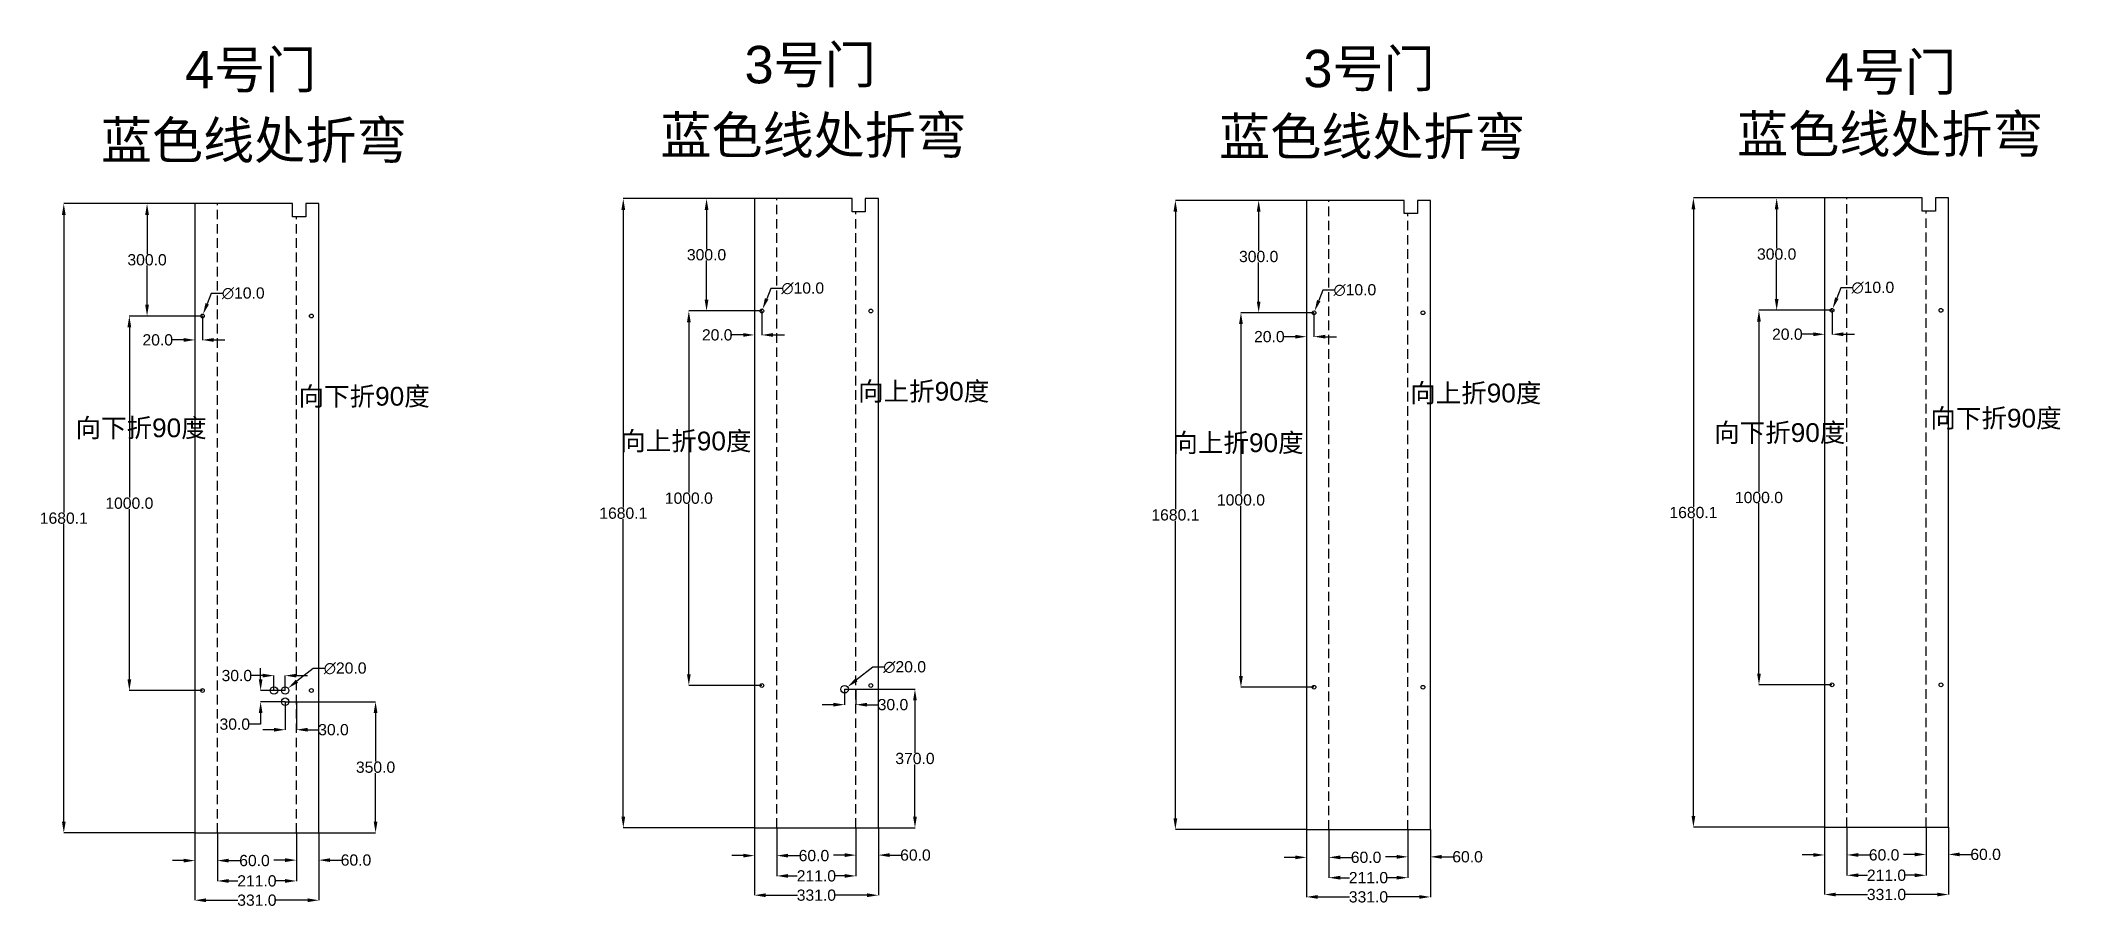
# Model space of a CAD drawing. Header units: millimetres. Extents: x -413 to 4982, y -200 to 2116.
import ezdxf

# ---------------------------------------------------------------- set-up
doc = ezdxf.new("R2010")
doc.units = ezdxf.units.MM
doc.linetypes.add('DASHEDX2', pattern=[38.1, 25.4, -12.7])
doc.styles.add('Annotative', font='arial.ttf')
doc.styles.get("Standard").update_dxf_attribs({"font": 'arial.ttf'})
doc.dimstyles.get("Standard").update_dxf_attribs({"dimtxt": 30, "dimasz": 30, "dimexe": 0.18, "dimexo": 0.0625, "dimgap": 0.09, "dimtad": 0, "dimtih": 1, "dimtoh": 1, "dimdec": 1, "dimzin": 0, "dimdsep": 46, "dimtxsty": 'Standard', "dimcen": 0.09, "dimclrd": 3, "dimclre": 3, "dimclrt": 3, "dimadec": 0, "dimazin": 0, "dimtfac": 1, "dimtdec": 1, "dimtofl": 0, "dimtmove": 0, "dimatfit": 3, "dimfxl": 1, "dimtolj": 1, "dimtzin": 0, "dimarcsym": 0})

# ---------------------------------------------------------------- blocks, each defined once
blk = doc.blocks.new('*D3')
at = {"color": 3, "lineweight": -2, "transparency": 16777216}
for p, q in [((0, -0.1), (0, -180.2)), ((331, -0.1), (331, -180.2)), ((30, -180.1), (114.9, -180.1)), ((301, -180.1), (216.1, -180.1))]:
    blk.add_line(p, q, dxfattribs=at)
at = {"color": 3, "transparency": 16777216}
for points in [[(30, -175.1), (30, -185.1), (0, -180.1)], [(301, -175.1), (301, -185.1), (331, -180.1)]]:
    blk.add_solid(points, dxfattribs=at)
at = {"layer": 'Defpoints', "color": 0, "transparency": 16777216}
for p in [(0, 0), (331, 0), (331, -180.1)]:
    blk.add_point(p, dxfattribs=at)
at = {"color": 3, "transparency": 16777216, "insert": (165.5, -180.1), "char_height": 30, "attachment_point": 5}
blk.add_mtext('\\A1;331.0', dxfattribs=at)
blk = doc.blocks.new('*D4')
at = {"color": 3, "lineweight": -2, "transparency": 16777216}
for p, q in [((-0.1, 1680), (-350.3, 1680)), ((-350.1, 1650), (-350.1, 855.4)), ((-350.1, 29.9), (-350.1, 824.6)), ((-0.1, -0.1), (-350.3, -0.1))]:
    blk.add_line(p, q, dxfattribs=at)
at = {"color": 3, "transparency": 16777216}
for points in [[(-355.1, 1650), (-345.1, 1650), (-350.1, 1680)], [(-355.1, 29.9), (-345.1, 29.9), (-350.1, -0.1)]]:
    blk.add_solid(points, dxfattribs=at)
at = {"layer": 'Defpoints', "color": 0, "transparency": 16777216}
for p in [(-350.1, 1680), (0, 1680), (0, -0.1)]:
    blk.add_point(p, dxfattribs=at)
at = {"color": 3, "transparency": 16777216, "insert": (-350.1, 840), "char_height": 30, "attachment_point": 5}
blk.add_mtext('\\A1;1680.1', dxfattribs=at)
blk = doc.blocks.new('*D5')
at = {"color": 3, "lineweight": -2, "transparency": 16777216}
for p, q in [((0, -0.1), (0, -74.5)), ((60, -0.1), (60, -74.5)), ((-30, -74.3), (-60, -74.3)), ((90, -74.3), (120, -74.3))]:
    blk.add_line(p, q, dxfattribs=at)
at = {"color": 3, "transparency": 16777216}
for points in [[(-30, -69.3), (-30, -79.3), (0, -74.3)], [(90, -69.3), (90, -79.3), (60, -74.3)]]:
    blk.add_solid(points, dxfattribs=at)
at = {"layer": 'Defpoints', "color": 0, "transparency": 16777216}
for p in [(0, -0.1), (60, -0.1), (60, -74.3)]:
    blk.add_point(p, dxfattribs=at)
at = {"color": 3, "transparency": 16777216, "insert": (159.1, -74.3), "char_height": 30, "attachment_point": 5}
blk.add_mtext('\\A1;60.0', dxfattribs=at)
blk = doc.blocks.new('*D6')
at = {"color": 3, "lineweight": -2, "transparency": 16777216}
for p, q in [((60, -0.2), (60, -128.8)), ((271, -0.1), (271, -128.8)), ((90, -128.6), (114.6, -128.6)), ((241, -128.6), (216.4, -128.6))]:
    blk.add_line(p, q, dxfattribs=at)
at = {"color": 3, "transparency": 16777216}
for points in [[(90, -123.6), (90, -133.6), (60, -128.6)], [(241, -123.6), (241, -133.6), (271, -128.6)]]:
    blk.add_solid(points, dxfattribs=at)
at = {"layer": 'Defpoints', "color": 0, "transparency": 16777216}
for p in [(271, 0), (60, -0.1), (271, -128.6)]:
    blk.add_point(p, dxfattribs=at)
at = {"color": 3, "transparency": 16777216, "insert": (165.5, -128.6), "char_height": 30, "attachment_point": 5}
blk.add_mtext('\\A1;211.0', dxfattribs=at)
blk = doc.blocks.new('*D7')
at = {"color": 3, "lineweight": -2, "transparency": 16777216}
for p, q in [((271, -0.1), (271, -73.2)), ((331, -0.1), (331, -73.2)), ((241, -73), (211, -73)), ((361, -73), (391, -73))]:
    blk.add_line(p, q, dxfattribs=at)
at = {"color": 3, "transparency": 16777216}
for points in [[(241, -68), (241, -78), (271, -73)], [(361, -68), (361, -78), (331, -73)]]:
    blk.add_solid(points, dxfattribs=at)
at = {"layer": 'Defpoints', "color": 0, "transparency": 16777216}
for p in [(271, -0.1), (331, -0.1), (331, -73)]:
    blk.add_point(p, dxfattribs=at)
at = {"color": 3, "transparency": 16777216, "insert": (430.1, -73), "char_height": 30, "attachment_point": 5}
blk.add_mtext('\\A1;60.0', dxfattribs=at)
blk = doc.blocks.new('*D8')
at = {"color": 3, "lineweight": -2, "transparency": 16777216}
for p, q in [((241.1, 350), (482.6, 350)), ((482.4, 320), (482.4, 190.4)), ((482.4, 30), (482.4, 159.6)), ((271.1, 0), (482.6, 0))]:
    blk.add_line(p, q, dxfattribs=at)
at = {"color": 3, "transparency": 16777216}
for points in [[(477.4, 320), (487.4, 320), (482.4, 350)], [(477.4, 30), (487.4, 30), (482.4, 0)]]:
    blk.add_solid(points, dxfattribs=at)
at = {"layer": 'Defpoints', "color": 0, "transparency": 16777216}
for p in [(241, 350), (271, 0), (482.4, 0)]:
    blk.add_point(p, dxfattribs=at)
at = {"color": 3, "transparency": 16777216, "insert": (482.4, 175), "char_height": 30, "attachment_point": 5}
blk.add_mtext('\\A1;350.0', dxfattribs=at)
blk = doc.blocks.new('*D9')
at = {"color": 3, "lineweight": -2, "transparency": 16777216}
for p, q in [((241, 349.9), (241, 275)), ((271, 349.9), (271, 275)), ((211, 275.2), (181, 275.2)), ((301, 275.2), (331, 275.2))]:
    blk.add_line(p, q, dxfattribs=at)
at = {"color": 3, "transparency": 16777216}
for points in [[(211, 280.2), (211, 270.2), (241, 275.2)], [(301, 280.2), (301, 270.2), (271, 275.2)]]:
    blk.add_solid(points, dxfattribs=at)
at = {"layer": 'Defpoints', "color": 0, "transparency": 16777216}
for p in [(241, 350), (271, 350), (271, 275.2)]:
    blk.add_point(p, dxfattribs=at)
at = {"color": 3, "transparency": 16777216, "insert": (370, 275.2), "char_height": 30, "attachment_point": 5}
blk.add_mtext('\\A1;30.0', dxfattribs=at)
blk = doc.blocks.new('*D10')
at = {"color": 3, "lineweight": -2, "transparency": 16777216}
for p, q in [((175.5, 410), (175.5, 440)), ((240.9, 380), (175.3, 380)), ((240.9, 350), (175.3, 350)), ((175.5, 290), (145.5, 290)), ((175.5, 320), (175.5, 290))]:
    blk.add_line(p, q, dxfattribs=at)
at = {"color": 3, "transparency": 16777216}
for points in [[(170.5, 410), (180.5, 410), (175.5, 380)], [(170.5, 320), (180.5, 320), (175.5, 350)]]:
    blk.add_solid(points, dxfattribs=at)
at = {"layer": 'Defpoints', "color": 0, "transparency": 16777216}
for p in [(241, 380), (175.5, 350), (241, 350)]:
    blk.add_point(p, dxfattribs=at)
at = {"color": 3, "transparency": 16777216, "insert": (106.5, 290), "char_height": 30, "attachment_point": 5}
blk.add_mtext('\\A1;30.0', dxfattribs=at)
blk = doc.blocks.new('*D11')
at = {"color": 3, "lineweight": -2, "transparency": 16777216}
for p, q in [((181, 419.7), (151, 419.7)), ((211, 380.1), (211, 419.9)), ((241, 380.1), (241, 419.9)), ((271, 419.7), (301, 419.7))]:
    blk.add_line(p, q, dxfattribs=at)
at = {"color": 3, "transparency": 16777216}
for points in [[(181, 424.7), (181, 414.7), (211, 419.7)], [(271, 424.7), (271, 414.7), (241, 419.7)]]:
    blk.add_solid(points, dxfattribs=at)
at = {"layer": 'Defpoints', "color": 0, "transparency": 16777216}
for p in [(211, 419.7), (211, 380), (241, 380)]:
    blk.add_point(p, dxfattribs=at)
at = {"color": 3, "transparency": 16777216, "insert": (112, 419.7), "char_height": 30, "attachment_point": 5}
blk.add_mtext('\\A1;30.0', dxfattribs=at)
blk = doc.blocks.new('*D12')
at = {"color": 3, "lineweight": -2, "transparency": 16777216}
for p, q in [((-0.1, 1680), (-127.9, 1680)), ((-127.8, 1650), (-127.8, 1545.4)), ((-127.8, 1410), (-127.8, 1514.6)), ((19.9, 1380), (-127.9, 1380))]:
    blk.add_line(p, q, dxfattribs=at)
at = {"color": 3, "transparency": 16777216}
for points in [[(-132.8, 1650), (-122.8, 1650), (-127.8, 1680)], [(-132.8, 1410), (-122.8, 1410), (-127.8, 1380)]]:
    blk.add_solid(points, dxfattribs=at)
at = {"layer": 'Defpoints', "color": 0, "transparency": 16777216}
for p in [(-127.8, 1680), (-0.1, 1680), (20, 1380)]:
    blk.add_point(p, dxfattribs=at)
at = {"color": 3, "transparency": 16777216, "insert": (-127.8, 1530), "char_height": 30, "attachment_point": 5}
blk.add_mtext('\\A1;300.0', dxfattribs=at)
blk = doc.blocks.new('*D13')
at = {"color": 3, "lineweight": -2, "transparency": 16777216}
for p, q in [((0, 1679.9), (0, 1315.9)), ((20, 1379.9), (20, 1315.9)), ((-30, 1316.1), (-60, 1316.1)), ((50, 1316.1), (80, 1316.1))]:
    blk.add_line(p, q, dxfattribs=at)
at = {"color": 3, "transparency": 16777216}
for points in [[(-30, 1321.1), (-30, 1311.1), (0, 1316.1)], [(50, 1321.1), (50, 1311.1), (20, 1316.1)]]:
    blk.add_solid(points, dxfattribs=at)
at = {"layer": 'Defpoints', "color": 0, "transparency": 16777216}
for p in [(0, 1680), (20, 1380), (0, 1316.1)]:
    blk.add_point(p, dxfattribs=at)
at = {"color": 3, "transparency": 16777216, "insert": (-99.3, 1316.1), "char_height": 30, "attachment_point": 5}
blk.add_mtext('\\A1;20.0', dxfattribs=at)
blk = doc.blocks.new('*D14')
at = {"color": 3, "lineweight": -2, "transparency": 16777216}
for p, q in [((19.9, 1380), (-175.3, 1380)), ((-175.1, 1350), (-175.1, 895.4)), ((-175.1, 410), (-175.1, 864.6)), ((19.9, 380), (-175.3, 380))]:
    blk.add_line(p, q, dxfattribs=at)
at = {"color": 3, "transparency": 16777216}
for points in [[(-180.1, 1350), (-170.1, 1350), (-175.1, 1380)], [(-180.1, 410), (-170.1, 410), (-175.1, 380)]]:
    blk.add_solid(points, dxfattribs=at)
at = {"layer": 'Defpoints', "color": 0, "transparency": 16777216}
for p in [(20, 1380), (-175.1, 380), (20, 380)]:
    blk.add_point(p, dxfattribs=at)
at = {"color": 3, "transparency": 16777216, "insert": (-175.1, 880), "char_height": 30, "attachment_point": 5}
blk.add_mtext('\\A1;1000.0', dxfattribs=at)
blk = doc.blocks.new('*D15')
at = {"color": 3, "lineweight": -2, "transparency": 16777216}
for p, q in [((43.8, 1440.5), (32.8, 1412.6)), ((73.8, 1440.5), (43.8, 1440.5)), ((19.9, 1380), (20.1, 1380)), ((20, 1379.9), (20, 1380.1))]:
    blk.add_line(p, q, dxfattribs=at)
at = {"color": 3, "transparency": 16777216}
blk.add_solid([(28.2, 1414.4), (37.5, 1410.7), (21.8, 1384.7)], dxfattribs=at)
at = {"layer": 'Defpoints', "color": 0, "transparency": 16777216}
for p in [(18.2, 1375.3), (21.8, 1384.7)]:
    blk.add_point(p, dxfattribs=at)
at = {"color": 3, "transparency": 16777216, "insert": (129.1, 1440.5), "char_height": 30, "attachment_point": 5}
blk.add_mtext('\\A1;∅10.0', dxfattribs=at)
blk = doc.blocks.new('*D16')
at = {"color": 3, "lineweight": -2, "transparency": 16777216}
for p, q in [((315.9, 439), (272.4, 404.8)), ((345.9, 439), (315.9, 439)), ((240.9, 380), (241.1, 380)), ((241, 379.9), (241, 380.1))]:
    blk.add_line(p, q, dxfattribs=at)
at = {"color": 3, "transparency": 16777216}
blk.add_solid([(269.3, 408.7), (275.5, 400.8), (248.9, 386.2)], dxfattribs=at)
at = {"layer": 'Defpoints', "color": 0, "transparency": 16777216}
for p in [(248.9, 386.2), (233.1, 373.8)]:
    blk.add_point(p, dxfattribs=at)
at = {"color": 3, "transparency": 16777216, "insert": (401.2, 439), "char_height": 30, "attachment_point": 5}
blk.add_mtext('\\A1;∅20.0', dxfattribs=at)
blk = doc.blocks.new('*D18')
at = {"color": 3, "lineweight": -2, "transparency": 16777216}
for p, q in [((1494, 13.3), (1494, -166.9)), ((1825, 13.3), (1825, -166.9)), ((1524, -166.7), (1608.8, -166.7)), ((1795, -166.7), (1710.1, -166.7))]:
    blk.add_line(p, q, dxfattribs=at)
at = {"color": 3, "transparency": 16777216}
for points in [[(1524, -161.7), (1524, -171.7), (1494, -166.7)], [(1795, -161.7), (1795, -171.7), (1825, -166.7)]]:
    blk.add_solid(points, dxfattribs=at)
at = {"layer": 'Defpoints', "color": 0, "transparency": 16777216}
for p in [(1494, 13.4), (1825, 13.4), (1825, -166.7)]:
    blk.add_point(p, dxfattribs=at)
at = {"color": 3, "transparency": 16777216, "insert": (1659.5, -166.7), "char_height": 30, "attachment_point": 5}
blk.add_mtext('\\A1;331.0', dxfattribs=at)
blk = doc.blocks.new('*D19')
at = {"color": 3, "lineweight": -2, "transparency": 16777216}
for p, q in [((1493.9, 1693.4), (1143.7, 1693.4)), ((1143.9, 1663.4), (1143.9, 868.7)), ((1143.9, 43.3), (1143.9, 837.9)), ((1493.9, 13.3), (1143.7, 13.3))]:
    blk.add_line(p, q, dxfattribs=at)
at = {"color": 3, "transparency": 16777216}
for points in [[(1138.9, 1663.4), (1148.9, 1663.4), (1143.9, 1693.4)], [(1138.9, 43.3), (1148.9, 43.3), (1143.9, 13.3)]]:
    blk.add_solid(points, dxfattribs=at)
at = {"layer": 'Defpoints', "color": 0, "transparency": 16777216}
for p in [(1143.9, 1693.4), (1494, 1693.4), (1494, 13.3)]:
    blk.add_point(p, dxfattribs=at)
at = {"color": 3, "transparency": 16777216, "insert": (1143.9, 853.3), "char_height": 30, "attachment_point": 5}
blk.add_mtext('\\A1;1680.1', dxfattribs=at)
blk = doc.blocks.new('*D20')
at = {"color": 3, "lineweight": -2, "transparency": 16777216}
for p, q in [((1494, 13.2), (1494, -61.2)), ((1554, 13.3), (1554, -61.2)), ((1464, -61), (1434, -61)), ((1584, -61), (1614, -61))]:
    blk.add_line(p, q, dxfattribs=at)
at = {"color": 3, "transparency": 16777216}
for points in [[(1464, -56), (1464, -66), (1494, -61)], [(1584, -56), (1584, -66), (1554, -61)]]:
    blk.add_solid(points, dxfattribs=at)
at = {"layer": 'Defpoints', "color": 0, "transparency": 16777216}
for p in [(1494, 13.3), (1554, 13.4), (1554, -61)]:
    blk.add_point(p, dxfattribs=at)
at = {"color": 3, "transparency": 16777216, "insert": (1653, -61), "char_height": 30, "attachment_point": 5}
blk.add_mtext('\\A1;60.0', dxfattribs=at)
blk = doc.blocks.new('*D21')
at = {"color": 3, "lineweight": -2, "transparency": 16777216}
for p, q in [((1554, 13.2), (1554, -115.4)), ((1765, 13.3), (1765, -115.4)), ((1584, -115.2), (1608.5, -115.2)), ((1735, -115.2), (1710.4, -115.2))]:
    blk.add_line(p, q, dxfattribs=at)
at = {"color": 3, "transparency": 16777216}
for points in [[(1584, -110.2), (1584, -120.2), (1554, -115.2)], [(1735, -110.2), (1735, -120.2), (1765, -115.2)]]:
    blk.add_solid(points, dxfattribs=at)
at = {"layer": 'Defpoints', "color": 0, "transparency": 16777216}
for p in [(1554, 13.2), (1765, 13.4), (1765, -115.2)]:
    blk.add_point(p, dxfattribs=at)
at = {"color": 3, "transparency": 16777216, "insert": (1659.5, -115.2), "char_height": 30, "attachment_point": 5}
blk.add_mtext('\\A1;211.0', dxfattribs=at)
blk = doc.blocks.new('*D17')
at = {"color": 3, "lineweight": -2, "transparency": 16777216}
for p, q in [((1765, 13.2), (1765, -59.8)), ((1825, 13.2), (1825, -59.8)), ((1735, -59.6), (1705, -59.6)), ((1855, -59.6), (1885, -59.6))]:
    blk.add_line(p, q, dxfattribs=at)
at = {"color": 3, "transparency": 16777216}
for points in [[(1735, -54.6), (1735, -64.6), (1765, -59.6)], [(1855, -54.6), (1855, -64.6), (1825, -59.6)]]:
    blk.add_solid(points, dxfattribs=at)
at = {"layer": 'Defpoints', "color": 0, "transparency": 16777216}
for p in [(1765, 13.3), (1825, 13.3), (1825, -59.6)]:
    blk.add_point(p, dxfattribs=at)
at = {"color": 3, "transparency": 16777216, "insert": (1924, -59.6), "char_height": 30, "attachment_point": 5}
blk.add_mtext('\\A1;60.0', dxfattribs=at)
blk = doc.blocks.new('*D22')
at = {"color": 3, "lineweight": -2, "transparency": 16777216}
for p, q in [((1493.8, 1693.4), (1366, 1693.4)), ((1366.2, 1663.4), (1366.2, 1558.8)), ((1366.2, 1423.4), (1366.2, 1527.9)), ((1513.9, 1393.4), (1366, 1393.4))]:
    blk.add_line(p, q, dxfattribs=at)
at = {"color": 3, "transparency": 16777216}
for points in [[(1361.2, 1663.4), (1371.2, 1663.4), (1366.2, 1693.4)], [(1361.2, 1423.4), (1371.2, 1423.4), (1366.2, 1393.4)]]:
    blk.add_solid(points, dxfattribs=at)
at = {"layer": 'Defpoints', "color": 0, "transparency": 16777216}
for p in [(1366.2, 1693.4), (1493.9, 1693.4), (1514, 1393.4)]:
    blk.add_point(p, dxfattribs=at)
at = {"color": 3, "transparency": 16777216, "insert": (1366.2, 1543.4), "char_height": 30, "attachment_point": 5}
blk.add_mtext('\\A1;300.0', dxfattribs=at)
blk = doc.blocks.new('*D23')
at = {"color": 3, "lineweight": -2, "transparency": 16777216}
for p, q in [((1494, 1693.3), (1494, 1329.2)), ((1514, 1393.3), (1514, 1329.2)), ((1464, 1329.4), (1434, 1329.4)), ((1544, 1329.4), (1574, 1329.4))]:
    blk.add_line(p, q, dxfattribs=at)
at = {"color": 3, "transparency": 16777216}
for points in [[(1464, 1334.4), (1464, 1324.4), (1494, 1329.4)], [(1544, 1334.4), (1544, 1324.4), (1514, 1329.4)]]:
    blk.add_solid(points, dxfattribs=at)
at = {"layer": 'Defpoints', "color": 0, "transparency": 16777216}
for p in [(1494, 1693.4), (1514, 1393.4), (1494, 1329.4)]:
    blk.add_point(p, dxfattribs=at)
at = {"color": 3, "transparency": 16777216, "insert": (1394.7, 1329.4), "char_height": 30, "attachment_point": 5}
blk.add_mtext('\\A1;20.0', dxfattribs=at)
blk = doc.blocks.new('*D24')
at = {"color": 3, "lineweight": -2, "transparency": 16777216}
for p, q in [((1513.9, 1393.4), (1318.7, 1393.4)), ((1318.9, 1363.4), (1318.9, 908.8)), ((1318.9, 423.4), (1318.9, 878)), ((1513.9, 393.4), (1318.7, 393.4))]:
    blk.add_line(p, q, dxfattribs=at)
at = {"color": 3, "transparency": 16777216}
for points in [[(1313.9, 1363.4), (1323.9, 1363.4), (1318.9, 1393.4)], [(1313.9, 423.4), (1323.9, 423.4), (1318.9, 393.4)]]:
    blk.add_solid(points, dxfattribs=at)
at = {"layer": 'Defpoints', "color": 0, "transparency": 16777216}
for p in [(1514, 1393.4), (1318.9, 393.4), (1514, 393.4)]:
    blk.add_point(p, dxfattribs=at)
at = {"color": 3, "transparency": 16777216, "insert": (1318.9, 893.4), "char_height": 30, "attachment_point": 5}
blk.add_mtext('\\A1;1000.0', dxfattribs=at)
blk = doc.blocks.new('*D25')
at = {"color": 3, "lineweight": -2, "transparency": 16777216}
for p, q in [((1537.8, 1453.8), (1526.8, 1425.9)), ((1567.8, 1453.8), (1537.8, 1453.8)), ((1513.9, 1393.4), (1514.1, 1393.4)), ((1514, 1393.3), (1514, 1393.5))]:
    blk.add_line(p, q, dxfattribs=at)
at = {"color": 3, "transparency": 16777216}
blk.add_solid([(1522.1, 1427.8), (1531.4, 1424.1), (1515.8, 1398)], dxfattribs=at)
at = {"layer": 'Defpoints', "color": 0, "transparency": 16777216}
for p in [(1512.1, 1388.7), (1515.8, 1398)]:
    blk.add_point(p, dxfattribs=at)
at = {"color": 3, "transparency": 16777216, "insert": (1623.1, 1453.8), "char_height": 30, "attachment_point": 5}
blk.add_mtext('\\A1;∅10.0', dxfattribs=at)
blk = doc.blocks.new('*D26')
at = {"color": 3, "lineweight": -2, "transparency": 16777216}
for p, q in [((1809.8, 442.4), (1766.4, 408.1)), ((1839.8, 442.4), (1809.8, 442.4)), ((1734.9, 383.4), (1735.1, 383.4)), ((1735, 383.3), (1735, 383.5))]:
    blk.add_line(p, q, dxfattribs=at)
at = {"color": 3, "transparency": 16777216}
blk.add_solid([(1763.3, 412.1), (1769.5, 404.2), (1742.8, 389.6)], dxfattribs=at)
at = {"layer": 'Defpoints', "color": 0, "transparency": 16777216}
for p in [(1742.8, 389.6), (1727.1, 377.2)]:
    blk.add_point(p, dxfattribs=at)
at = {"color": 3, "transparency": 16777216, "insert": (1895.2, 442.4), "char_height": 30, "attachment_point": 5}
blk.add_mtext('\\A1;∅20.0', dxfattribs=at)
blk = doc.blocks.new('*D27')
at = {"color": 3, "lineweight": -2, "transparency": 16777216}
for p, q in [((1735, 383.3), (1922.9, 383.3)), ((1922.7, 353.3), (1922.7, 213.7)), ((1922.7, 43.2), (1922.7, 182.8)), ((1765, 13.2), (1922.9, 13.2))]:
    blk.add_line(p, q, dxfattribs=at)
at = {"color": 3, "transparency": 16777216}
for points in [[(1917.7, 353.3), (1927.7, 353.3), (1922.7, 383.3)], [(1917.7, 43.2), (1927.7, 43.2), (1922.7, 13.2)]]:
    blk.add_solid(points, dxfattribs=at)
at = {"layer": 'Defpoints', "color": 0, "transparency": 16777216}
for p in [(1735, 383.3), (1765, 13.2), (1922.7, 13.2)]:
    blk.add_point(p, dxfattribs=at)
at = {"color": 3, "transparency": 16777216, "insert": (1922.7, 198.3), "char_height": 30, "attachment_point": 5}
blk.add_mtext('\\A1;370.0', dxfattribs=at)
blk = doc.blocks.new('*D28')
at = {"color": 3, "lineweight": -2, "transparency": 16777216}
for p, q in [((1735, 383.4), (1735, 341.9)), ((1765, 383.2), (1765, 341.9)), ((1705, 342.1), (1675, 342.1)), ((1795, 342.1), (1825, 342.1))]:
    blk.add_line(p, q, dxfattribs=at)
at = {"color": 3, "transparency": 16777216}
for points in [[(1705, 347.1), (1705, 337.1), (1735, 342.1)], [(1795, 347.1), (1795, 337.1), (1765, 342.1)]]:
    blk.add_solid(points, dxfattribs=at)
at = {"layer": 'Defpoints', "color": 0, "transparency": 16777216}
for p in [(1735, 383.5), (1765, 383.3), (1765, 342.1)]:
    blk.add_point(p, dxfattribs=at)
at = {"color": 3, "transparency": 16777216, "insert": (1864, 342.1), "char_height": 30, "attachment_point": 5}
blk.add_mtext('\\A1;30.0', dxfattribs=at)
blk = doc.blocks.new('*D30')
at = {"color": 3, "lineweight": -2, "transparency": 16777216}
for p, q in [((2968.2, 8.7), (2968.2, -171.5)), ((3299.2, 8.7), (3299.2, -171.5)), ((2998.2, -171.3), (3083.1, -171.3)), ((3269.2, -171.3), (3184.4, -171.3))]:
    blk.add_line(p, q, dxfattribs=at)
at = {"color": 3, "transparency": 16777216}
for points in [[(2998.2, -166.3), (2998.2, -176.3), (2968.2, -171.3)], [(3269.2, -166.3), (3269.2, -176.3), (3299.2, -171.3)]]:
    blk.add_solid(points, dxfattribs=at)
at = {"layer": 'Defpoints', "color": 0, "transparency": 16777216}
for p in [(2968.2, 8.7), (3299.2, 8.7), (3299.2, -171.3)]:
    blk.add_point(p, dxfattribs=at)
at = {"color": 3, "transparency": 16777216, "insert": (3133.7, -171.3), "char_height": 30, "attachment_point": 5}
blk.add_mtext('\\A1;331.0', dxfattribs=at)
blk = doc.blocks.new('*D31')
at = {"color": 3, "lineweight": -2, "transparency": 16777216}
for p, q in [((2968.2, 1688.7), (2618, 1688.7)), ((2618.1, 1658.7), (2618.1, 864.1)), ((2618.1, 38.7), (2618.1, 833.3)), ((2968.2, 8.7), (2618, 8.7))]:
    blk.add_line(p, q, dxfattribs=at)
at = {"color": 3, "transparency": 16777216}
for points in [[(2613.1, 1658.7), (2623.1, 1658.7), (2618.1, 1688.7)], [(2613.1, 38.7), (2623.1, 38.7), (2618.1, 8.7)]]:
    blk.add_solid(points, dxfattribs=at)
at = {"layer": 'Defpoints', "color": 0, "transparency": 16777216}
for p in [(2618.1, 1688.7), (2968.2, 1688.7), (2968.2, 8.7)]:
    blk.add_point(p, dxfattribs=at)
at = {"color": 3, "transparency": 16777216, "insert": (2618.1, 848.7), "char_height": 30, "attachment_point": 5}
blk.add_mtext('\\A1;1680.1', dxfattribs=at)
blk = doc.blocks.new('*D32')
at = {"color": 3, "lineweight": -2, "transparency": 16777216}
for p, q in [((2968.2, 8.6), (2968.2, -65.8)), ((3028.2, 8.7), (3028.2, -65.8)), ((2938.2, -65.6), (2908.2, -65.6)), ((3058.2, -65.6), (3088.2, -65.6))]:
    blk.add_line(p, q, dxfattribs=at)
at = {"color": 3, "transparency": 16777216}
for points in [[(2938.2, -60.6), (2938.2, -70.6), (2968.2, -65.6)], [(3058.2, -60.6), (3058.2, -70.6), (3028.2, -65.6)]]:
    blk.add_solid(points, dxfattribs=at)
at = {"layer": 'Defpoints', "color": 0, "transparency": 16777216}
for p in [(2968.2, 8.7), (3028.2, 8.7), (3028.2, -65.6)]:
    blk.add_point(p, dxfattribs=at)
at = {"color": 3, "transparency": 16777216, "insert": (3127.3, -65.6), "char_height": 30, "attachment_point": 5}
blk.add_mtext('\\A1;60.0', dxfattribs=at)
blk = doc.blocks.new('*D33')
at = {"color": 3, "lineweight": -2, "transparency": 16777216}
for p, q in [((3028.2, 8.5), (3028.2, -120.1)), ((3239.2, 8.7), (3239.2, -120.1)), ((3058.2, -119.9), (3082.8, -119.9)), ((3209.2, -119.9), (3184.7, -119.9))]:
    blk.add_line(p, q, dxfattribs=at)
at = {"color": 3, "transparency": 16777216}
for points in [[(3058.2, -114.9), (3058.2, -124.9), (3028.2, -119.9)], [(3209.2, -114.9), (3209.2, -124.9), (3239.2, -119.9)]]:
    blk.add_solid(points, dxfattribs=at)
at = {"layer": 'Defpoints', "color": 0, "transparency": 16777216}
for p in [(3028.2, 8.6), (3239.2, 8.7), (3239.2, -119.9)]:
    blk.add_point(p, dxfattribs=at)
at = {"color": 3, "transparency": 16777216, "insert": (3133.7, -119.9), "char_height": 30, "attachment_point": 5}
blk.add_mtext('\\A1;211.0', dxfattribs=at)
blk = doc.blocks.new('*D29')
at = {"color": 3, "lineweight": -2, "transparency": 16777216}
for p, q in [((3239.2, 8.6), (3239.2, -64.4)), ((3299.2, 8.6), (3299.2, -64.4)), ((3209.2, -64.2), (3179.2, -64.2)), ((3329.2, -64.2), (3359.2, -64.2))]:
    blk.add_line(p, q, dxfattribs=at)
at = {"color": 3, "transparency": 16777216}
for points in [[(3209.2, -59.2), (3209.2, -69.2), (3239.2, -64.2)], [(3329.2, -59.2), (3329.2, -69.2), (3299.2, -64.2)]]:
    blk.add_solid(points, dxfattribs=at)
at = {"layer": 'Defpoints', "color": 0, "transparency": 16777216}
for p in [(3239.2, 8.7), (3299.2, 8.7), (3299.2, -64.2)]:
    blk.add_point(p, dxfattribs=at)
at = {"color": 3, "transparency": 16777216, "insert": (3398.3, -64.2), "char_height": 30, "attachment_point": 5}
blk.add_mtext('\\A1;60.0', dxfattribs=at)
blk = doc.blocks.new('*D34')
at = {"color": 3, "lineweight": -2, "transparency": 16777216}
for p, q in [((2968.1, 1688.7), (2840.3, 1688.7)), ((2840.5, 1658.7), (2840.5, 1554.2)), ((2840.5, 1418.7), (2840.5, 1523.3)), ((2988.2, 1388.7), (2840.3, 1388.7))]:
    blk.add_line(p, q, dxfattribs=at)
at = {"color": 3, "transparency": 16777216}
for points in [[(2835.5, 1658.7), (2845.5, 1658.7), (2840.5, 1688.7)], [(2835.5, 1418.7), (2845.5, 1418.7), (2840.5, 1388.7)]]:
    blk.add_solid(points, dxfattribs=at)
at = {"layer": 'Defpoints', "color": 0, "transparency": 16777216}
for p in [(2840.5, 1688.7), (2968.2, 1688.7), (2988.2, 1388.7)]:
    blk.add_point(p, dxfattribs=at)
at = {"color": 3, "transparency": 16777216, "insert": (2840.5, 1538.7), "char_height": 30, "attachment_point": 5}
blk.add_mtext('\\A1;300.0', dxfattribs=at)
blk = doc.blocks.new('*D35')
at = {"color": 3, "lineweight": -2, "transparency": 16777216}
for p, q in [((2968.2, 1688.7), (2968.2, 1324.6)), ((2988.2, 1388.7), (2988.2, 1324.6)), ((2938.2, 1324.8), (2908.2, 1324.8)), ((3018.2, 1324.8), (3048.2, 1324.8))]:
    blk.add_line(p, q, dxfattribs=at)
at = {"color": 3, "transparency": 16777216}
for points in [[(2938.2, 1329.8), (2938.2, 1319.8), (2968.2, 1324.8)], [(3018.2, 1329.8), (3018.2, 1319.8), (2988.2, 1324.8)]]:
    blk.add_solid(points, dxfattribs=at)
at = {"layer": 'Defpoints', "color": 0, "transparency": 16777216}
for p in [(2968.2, 1688.7), (2988.2, 1388.7), (2968.2, 1324.8)]:
    blk.add_point(p, dxfattribs=at)
at = {"color": 3, "transparency": 16777216, "insert": (2869, 1324.8), "char_height": 30, "attachment_point": 5}
blk.add_mtext('\\A1;20.0', dxfattribs=at)
blk = doc.blocks.new('*D36')
at = {"color": 3, "lineweight": -2, "transparency": 16777216}
for p, q in [((2988.2, 1388.7), (2793, 1388.7)), ((2793.2, 1358.7), (2793.2, 904.1)), ((2793.2, 418.7), (2793.2, 873.3)), ((2988.2, 388.7), (2793, 388.7))]:
    blk.add_line(p, q, dxfattribs=at)
at = {"color": 3, "transparency": 16777216}
for points in [[(2788.2, 1358.7), (2798.2, 1358.7), (2793.2, 1388.7)], [(2788.2, 418.7), (2798.2, 418.7), (2793.2, 388.7)]]:
    blk.add_solid(points, dxfattribs=at)
at = {"layer": 'Defpoints', "color": 0, "transparency": 16777216}
for p in [(2988.2, 1388.7), (2793.2, 388.7), (2988.2, 388.7)]:
    blk.add_point(p, dxfattribs=at)
at = {"color": 3, "transparency": 16777216, "insert": (2793.2, 888.7), "char_height": 30, "attachment_point": 5}
blk.add_mtext('\\A1;1000.0', dxfattribs=at)
blk = doc.blocks.new('*D37')
at = {"color": 3, "lineweight": -2, "transparency": 16777216}
for p, q in [((3012.1, 1449.2), (3001.1, 1421.3)), ((3042.1, 1449.2), (3012.1, 1449.2)), ((2988.2, 1388.6), (2988.2, 1388.8)), ((2988.2, 1388.7), (2988.3, 1388.7))]:
    blk.add_line(p, q, dxfattribs=at)
at = {"color": 3, "transparency": 16777216}
blk.add_solid([(2996.4, 1423.1), (3005.7, 1419.5), (2990.1, 1393.4)], dxfattribs=at)
at = {"layer": 'Defpoints', "color": 0, "transparency": 16777216}
for p in [(2986.4, 1384.1), (2990.1, 1393.4)]:
    blk.add_point(p, dxfattribs=at)
at = {"color": 3, "transparency": 16777216, "insert": (3097.4, 1449.2), "char_height": 30, "attachment_point": 5}
blk.add_mtext('\\A1;∅10.0', dxfattribs=at)
blk = doc.blocks.new('*D40')
at = {"color": 3, "lineweight": -2, "transparency": 16777216}
for p, q in [((4351.5, 15.1), (4351.5, -165.1)), ((4682.5, 15.1), (4682.5, -165.1)), ((4381.5, -164.9), (4466.3, -164.9)), ((4652.5, -164.9), (4567.6, -164.9))]:
    blk.add_line(p, q, dxfattribs=at)
at = {"color": 3, "transparency": 16777216}
for points in [[(4381.5, -159.9), (4381.5, -169.9), (4351.5, -164.9)], [(4652.5, -159.9), (4652.5, -169.9), (4682.5, -164.9)]]:
    blk.add_solid(points, dxfattribs=at)
at = {"layer": 'Defpoints', "color": 0, "transparency": 16777216}
for p in [(4351.5, 15.2), (4682.5, 15.2), (4682.5, -164.9)]:
    blk.add_point(p, dxfattribs=at)
at = {"color": 3, "transparency": 16777216, "insert": (4517, -164.9), "char_height": 30, "attachment_point": 5}
blk.add_mtext('\\A1;331.0', dxfattribs=at)
blk = doc.blocks.new('*D41')
at = {"color": 3, "lineweight": -2, "transparency": 16777216}
for p, q in [((4351.4, 1695.2), (4001.2, 1695.2)), ((4001.4, 1665.2), (4001.4, 870.5)), ((4001.4, 45.1), (4001.4, 839.7)), ((4351.4, 15.1), (4001.2, 15.1))]:
    blk.add_line(p, q, dxfattribs=at)
at = {"color": 3, "transparency": 16777216}
for points in [[(3996.4, 1665.2), (4006.4, 1665.2), (4001.4, 1695.2)], [(3996.4, 45.1), (4006.4, 45.1), (4001.4, 15.1)]]:
    blk.add_solid(points, dxfattribs=at)
at = {"layer": 'Defpoints', "color": 0, "transparency": 16777216}
for p in [(4001.4, 1695.2), (4351.5, 1695.2), (4351.5, 15.1)]:
    blk.add_point(p, dxfattribs=at)
at = {"color": 3, "transparency": 16777216, "insert": (4001.4, 855.1), "char_height": 30, "attachment_point": 5}
blk.add_mtext('\\A1;1680.1', dxfattribs=at)
blk = doc.blocks.new('*D42')
at = {"color": 3, "lineweight": -2, "transparency": 16777216}
for p, q in [((4351.5, 15), (4351.5, -59.4)), ((4411.5, 15.1), (4411.5, -59.4)), ((4321.5, -59.2), (4291.5, -59.2)), ((4441.5, -59.2), (4471.5, -59.2))]:
    blk.add_line(p, q, dxfattribs=at)
at = {"color": 3, "transparency": 16777216}
for points in [[(4321.5, -54.2), (4321.5, -64.2), (4351.5, -59.2)], [(4441.5, -54.2), (4441.5, -64.2), (4411.5, -59.2)]]:
    blk.add_solid(points, dxfattribs=at)
at = {"layer": 'Defpoints', "color": 0, "transparency": 16777216}
for p in [(4351.5, 15.1), (4411.5, 15.2), (4411.5, -59.2)]:
    blk.add_point(p, dxfattribs=at)
at = {"color": 3, "transparency": 16777216, "insert": (4510.6, -59.2), "char_height": 30, "attachment_point": 5}
blk.add_mtext('\\A1;60.0', dxfattribs=at)
blk = doc.blocks.new('*D43')
at = {"color": 3, "lineweight": -2, "transparency": 16777216}
for p, q in [((4411.5, 15), (4411.5, -113.6)), ((4622.5, 15.1), (4622.5, -113.6)), ((4441.5, -113.5), (4466.1, -113.5)), ((4592.5, -113.5), (4567.9, -113.5))]:
    blk.add_line(p, q, dxfattribs=at)
at = {"color": 3, "transparency": 16777216}
for points in [[(4441.5, -108.5), (4441.5, -118.5), (4411.5, -113.5)], [(4592.5, -108.5), (4592.5, -118.5), (4622.5, -113.5)]]:
    blk.add_solid(points, dxfattribs=at)
at = {"layer": 'Defpoints', "color": 0, "transparency": 16777216}
for p in [(4411.5, 15), (4622.5, 15.2), (4622.5, -113.5)]:
    blk.add_point(p, dxfattribs=at)
at = {"color": 3, "transparency": 16777216, "insert": (4517, -113.5), "char_height": 30, "attachment_point": 5}
blk.add_mtext('\\A1;211.0', dxfattribs=at)
blk = doc.blocks.new('*D39')
at = {"color": 3, "lineweight": -2, "transparency": 16777216}
for p, q in [((4622.5, 15), (4622.5, -58)), ((4682.5, 15), (4682.5, -58)), ((4592.5, -57.8), (4562.5, -57.8)), ((4712.5, -57.8), (4742.5, -57.8))]:
    blk.add_line(p, q, dxfattribs=at)
at = {"color": 3, "transparency": 16777216}
for points in [[(4592.5, -52.8), (4592.5, -62.8), (4622.5, -57.8)], [(4712.5, -52.8), (4712.5, -62.8), (4682.5, -57.8)]]:
    blk.add_solid(points, dxfattribs=at)
at = {"layer": 'Defpoints', "color": 0, "transparency": 16777216}
for p in [(4622.5, 15.1), (4682.5, 15.1), (4682.5, -57.8)]:
    blk.add_point(p, dxfattribs=at)
at = {"color": 3, "transparency": 16777216, "insert": (4781.6, -57.8), "char_height": 30, "attachment_point": 5}
blk.add_mtext('\\A1;60.0', dxfattribs=at)
blk = doc.blocks.new('*D44')
at = {"color": 3, "lineweight": -2, "transparency": 16777216}
for p, q in [((4351.4, 1695.2), (4223.5, 1695.2)), ((4223.7, 1665.2), (4223.7, 1560.6)), ((4223.7, 1425.2), (4223.7, 1529.7)), ((4371.4, 1395.2), (4223.5, 1395.2))]:
    blk.add_line(p, q, dxfattribs=at)
at = {"color": 3, "transparency": 16777216}
for points in [[(4218.7, 1665.2), (4228.7, 1665.2), (4223.7, 1695.2)], [(4218.7, 1425.2), (4228.7, 1425.2), (4223.7, 1395.2)]]:
    blk.add_solid(points, dxfattribs=at)
at = {"layer": 'Defpoints', "color": 0, "transparency": 16777216}
for p in [(4223.7, 1695.2), (4351.4, 1695.2), (4371.5, 1395.2)]:
    blk.add_point(p, dxfattribs=at)
at = {"color": 3, "transparency": 16777216, "insert": (4223.7, 1545.2), "char_height": 30, "attachment_point": 5}
blk.add_mtext('\\A1;300.0', dxfattribs=at)
blk = doc.blocks.new('*D45')
at = {"color": 3, "lineweight": -2, "transparency": 16777216}
for p, q in [((4351.5, 1695.1), (4351.5, 1331)), ((4371.5, 1395.1), (4371.5, 1331)), ((4321.5, 1331.2), (4291.5, 1331.2)), ((4401.5, 1331.2), (4431.5, 1331.2))]:
    blk.add_line(p, q, dxfattribs=at)
at = {"color": 3, "transparency": 16777216}
for points in [[(4321.5, 1336.2), (4321.5, 1326.2), (4351.5, 1331.2)], [(4401.5, 1336.2), (4401.5, 1326.2), (4371.5, 1331.2)]]:
    blk.add_solid(points, dxfattribs=at)
at = {"layer": 'Defpoints', "color": 0, "transparency": 16777216}
for p in [(4351.5, 1695.2), (4371.5, 1395.2), (4351.5, 1331.2)]:
    blk.add_point(p, dxfattribs=at)
at = {"color": 3, "transparency": 16777216, "insert": (4252.2, 1331.2), "char_height": 30, "attachment_point": 5}
blk.add_mtext('\\A1;20.0', dxfattribs=at)
blk = doc.blocks.new('*D46')
at = {"color": 3, "lineweight": -2, "transparency": 16777216}
for p, q in [((4371.4, 1395.2), (4176.2, 1395.2)), ((4176.4, 1365.2), (4176.4, 910.6)), ((4176.4, 425.2), (4176.4, 879.8)), ((4371.4, 395.2), (4176.2, 395.2))]:
    blk.add_line(p, q, dxfattribs=at)
at = {"color": 3, "transparency": 16777216}
for points in [[(4171.4, 1365.2), (4181.4, 1365.2), (4176.4, 1395.2)], [(4171.4, 425.2), (4181.4, 425.2), (4176.4, 395.2)]]:
    blk.add_solid(points, dxfattribs=at)
at = {"layer": 'Defpoints', "color": 0, "transparency": 16777216}
for p in [(4371.5, 1395.2), (4176.4, 395.2), (4371.5, 395.2)]:
    blk.add_point(p, dxfattribs=at)
at = {"color": 3, "transparency": 16777216, "insert": (4176.4, 895.2), "char_height": 30, "attachment_point": 5}
blk.add_mtext('\\A1;1000.0', dxfattribs=at)
blk = doc.blocks.new('*D47')
at = {"color": 3, "lineweight": -2, "transparency": 16777216}
for p, q in [((4395.3, 1455.6), (4384.3, 1427.7)), ((4425.3, 1455.6), (4395.3, 1455.6)), ((4371.4, 1395.2), (4371.6, 1395.2)), ((4371.5, 1395.1), (4371.5, 1395.2))]:
    blk.add_line(p, q, dxfattribs=at)
at = {"color": 3, "transparency": 16777216}
blk.add_solid([(4379.7, 1429.6), (4389, 1425.9), (4373.3, 1399.8)], dxfattribs=at)
at = {"layer": 'Defpoints', "color": 0, "transparency": 16777216}
for p in [(4369.6, 1390.5), (4373.3, 1399.8)]:
    blk.add_point(p, dxfattribs=at)
at = {"color": 3, "transparency": 16777216, "insert": (4480.6, 1455.6), "char_height": 30, "attachment_point": 5}
blk.add_mtext('\\A1;∅10.0', dxfattribs=at)

msp = doc.modelspace()

# ---------------------------------------------------------------- linework, layer by layer
at = {"color": 0}
for p, q in [((60, 1680), (0, 1680)), ((0, 1680), (0, 0)), ((261, 1680), (60, 1680)), ((261, 1645), (261, 1680)), ((331, 1680), (296, 1680)), ((296, 1680), (296, 1645)), ((331, 0), (331, 1680)), ((1553.96, 1693.36), (1493.96, 1693.36)), ((1493.96, 1693.36), (1493.96, 13.36)), ((1754.96, 1693.36), (1553.96, 1693.36)), ((1754.96, 1658.36), (1754.96, 1693.36)), ((1824.96, 1693.36), (1789.96, 1693.36)), ((1789.96, 1693.36), (1789.96, 1658.36)), ((1824.96, 13.36), (1824.96, 1693.36)), ((3028.25, 1688.74), (2968.25, 1688.74)), ((2968.25, 1688.74), (2968.25, 8.74)), ((3229.25, 1688.74), (3028.25, 1688.74)), ((3229.25, 1653.74), (3229.25, 1688.74)), ((3299.25, 1688.74), (3264.25, 1688.74)), ((3264.25, 1688.74), (3264.25, 1653.74)), ((3299.25, 8.74), (3299.25, 1688.74)), ((4411.48, 1695.16), (4351.48, 1695.16)), ((4351.48, 1695.16), (4351.48, 15.16)), ((4612.48, 1695.16), (4411.48, 1695.16)), ((4612.48, 1660.16), (4612.48, 1695.16)), ((4682.48, 1695.16), (4647.48, 1695.16)), ((4647.48, 1695.16), (4647.48, 1660.16)), ((4682.48, 15.16), (4682.48, 1695.16)), ((296, 1645), (261, 1645)), ((1789.96, 1658.36), (1754.96, 1658.36)), ((3264.25, 1653.74), (3229.25, 1653.74)), ((4647.48, 1660.16), (4612.48, 1660.16)), ((0, 0), (60, 0)), ((60, 0), (271, 0)), ((271, 0), (331, 0)), ((1493.96, 13.36), (1553.96, 13.36)), ((1553.96, 13.36), (1764.96, 13.36)), ((1764.96, 13.36), (1824.96, 13.36)), ((2968.25, 8.74), (3028.25, 8.74)), ((3028.25, 8.74), (3239.25, 8.74)), ((3239.25, 8.74), (3299.25, 8.74)), ((4351.48, 15.16), (4411.48, 15.16)), ((4411.48, 15.16), (4622.48, 15.16)), ((4622.48, 15.16), (4682.48, 15.16))]:
    msp.add_line(p, q, dxfattribs=at)
at = {"color": 4, "linetype": 'DASHEDX2'}
for p, q in [((60, 0), (60, 1680)), ((1553.96, 13.36), (1553.96, 1693.36)), ((3028.25, 8.74), (3028.25, 1688.74)), ((4411.48, 15.16), (4411.48, 1695.16)), ((271, 0), (271, 1645)), ((1764.96, 13.36), (1764.96, 1658.36)), ((3239.25, 8.74), (3239.25, 1653.74)), ((4622.48, 15.16), (4622.48, 1660.16))]:
    msp.add_line(p, q, dxfattribs=at)
at = {"color": 0}
for centre, radius in [((20, 1380), 5), ((311, 1380), 5), ((1513.96, 1393.36), 5), ((1804.96, 1393.36), 5), ((2988.25, 1388.74), 5), ((3279.25, 1388.74), 5), ((4371.48, 1395.16), 5), ((4662.48, 1395.16), 5), ((20, 380), 5), ((211, 380), 10), ((211, 380), 10), ((241, 380), 10), ((311, 380), 5), ((1513.96, 393.36), 5), ((1734.96, 383.36), 10), ((1804.96, 393.36), 5), ((2988.25, 388.74), 5), ((3279.25, 388.74), 5), ((4371.48, 395.16), 5), ((4662.48, 395.16), 5), ((241, 350), 10)]:
    msp.add_circle(centre, radius, dxfattribs=at)

# ---------------------------------------------------------------- texts
at = {"color": 6}
for s, p in [('3号门', (1467.56, 2001.25)), ('3号门', (2959.94, 1990.97)), ('4号门', (-26.4, 1987.89)), ('4号门', (4352.22, 1981.5))]:
    msp.add_text(s, height=100, dxfattribs=at).set_placement(p)
at = {"color": 4}
for s, height, p in [('蓝色线处折弯', 100, (-251.07, 1799.61)), ('蓝色线处折弯', 100, (1242.89, 1812.97)), ('蓝色线处折弯', 100, (2734.84, 1809.48)), ('蓝色线处折弯', 100, (4118.07, 1815.9)), ('向下折90度', 50, (276.68, 1140.64)), ('向下折90度', 50, (4633.98, 1082.25)), ('向下折90度', 50, (-318.93, 1056.34)), ('向下折90度', 50, (4056.7, 1043.67))]:
    msp.add_text(s, height=height, dxfattribs=at).set_placement(p)
at = {"color": 4, "style": 'Annotative'}
for p in [(1770.64, 1154.01), (3244.93, 1149.38), (1135.67, 1021.26), (2609.96, 1016.63)]:
    msp.add_text('向上折90度', height=50, dxfattribs=at).set_placement(p)

# ---------------------------------------------------------------- dimensions: what is measured, and where the dimension line sits
at = {"color": 3}
for base, p1, p2, picture, middle in [((-350.1, 1680), (0, -0.06), (0, 1680), '*D4', (-350.1, 839.97)), ((-127.77, 1680), (20, 1380), (-0.06, 1680), '*D12', (-127.77, 1530)), ((1143.86, 1693.36), (1493.96, 13.3), (1493.96, 1693.36), '*D19', (1143.86, 853.33)), ((1366.2, 1693.36), (1513.96, 1393.36), (1493.9, 1693.36), '*D22', (1366.2, 1543.36)), ((2618.15, 1688.74), (2968.25, 8.67), (2968.25, 1688.74), '*D31', (2618.15, 848.71)), ((2840.48, 1688.74), (2988.25, 1388.74), (2968.19, 1688.74), '*D34', (2840.48, 1538.74)), ((4001.38, 1695.16), (4351.48, 15.1), (4351.48, 1695.16), '*D41', (4001.38, 855.13)), ((4223.71, 1695.16), (4371.48, 1395.16), (4351.42, 1695.16), '*D44', (4223.71, 1545.16)), ((-175.08, 380), (20, 1380), (20, 380), '*D14', (-175.08, 880)), ((1318.88, 393.36), (1513.96, 1393.36), (1513.96, 393.36), '*D24', (1318.88, 893.36)), ((2793.17, 388.74), (2988.25, 1388.74), (2988.25, 388.74), '*D36', (2793.17, 888.74)), ((4176.4, 395.16), (4371.48, 1395.16), (4371.48, 395.16), '*D46', (4176.4, 895.16)), ((175.45, 350), (241, 380), (241, 350), '*D10', (106.46, 290)), ((1922.68, 13.24), (1734.96, 383.27), (1764.96, 13.24), '*D27', (1922.68, 198.25)), ((482.41, 0), (241, 350), (271, 0), '*D8', (482.41, 175))]:
    dim = msp.add_linear_dim(base=base, p1=p1, p2=p2, angle=90, dimstyle='Standard', dxfattribs=at)
    dim.commit()
    dim.dimension.update_dxf_attribs({"geometry": picture, "text_midpoint": middle})
for base, p1, p2, picture, middle in [((0, 1316.06), (20, 1380), (0, 1680), '*D13', (-99.26, 1316.06)), ((1493.96, 1329.42), (1513.96, 1393.36), (1493.96, 1693.36), '*D23', (1394.7, 1329.42)), ((2968.25, 1324.79), (2988.25, 1388.74), (2968.25, 1688.74), '*D35', (2868.99, 1324.79)), ((4351.48, 1331.22), (4371.48, 1395.16), (4351.48, 1695.16), '*D45', (4252.22, 1331.22)), ((211, 419.67), (241, 380), (211, 380), '*D11', (112.01, 419.67)), ((1764.96, 342.05), (1734.96, 383.45), (1764.96, 383.27), '*D28', (1863.95, 342.05)), ((271, -128.61), (60, -0.12), (271, 0), '*D6', (165.5, -128.61)), ((1553.96, -60.98), (1493.96, 13.3), (1553.96, 13.36), '*D20', (1653.04, -60.98)), ((1764.96, -115.25), (1553.96, 13.24), (1764.96, 13.36), '*D21', (1659.46, -115.25)), ((1824.96, -59.62), (1764.96, 13.3), (1824.96, 13.3), '*D17', (1924.04, -59.62)), ((3028.25, -65.6), (2968.25, 8.67), (3028.25, 8.74), '*D32', (3127.33, -65.6)), ((3239.25, -119.87), (3028.25, 8.61), (3239.25, 8.74), '*D33', (3133.75, -119.87)), ((3299.25, -64.24), (3239.25, 8.67), (3299.25, 8.67), '*D29', (3398.33, -64.24)), ((4411.48, -59.18), (4351.48, 15.1), (4411.48, 15.16), '*D42', (4510.56, -59.18)), ((4622.48, -113.45), (4411.48, 15.03), (4622.48, 15.16), '*D43', (4516.98, -113.45)), ((4682.48, -57.82), (4622.48, 15.1), (4682.48, 15.1), '*D39', (4781.56, -57.82)), ((60, -74.34), (0, -0.06), (60, -0.06), '*D5', (159.08, -74.34)), ((331, -72.98), (271, -0.06), (331, -0.06), '*D7', (430.08, -72.98))]:
    dim = msp.add_linear_dim(base=base, p1=p1, p2=p2, dimstyle='Standard', dxfattribs=at)
    dim.commit()
    dim.dimension.update_dxf_attribs({"geometry": picture, "text_midpoint": middle})
for p1, p2, picture, middle in [((18.17, 1375.35), (21.83, 1384.65), '*D15', (129.14, 1440.48)), ((1512.13, 1388.71), (1515.79, 1398.01), '*D25', (1623.1, 1453.84)), ((2986.42, 1384.08), (2990.08, 1393.39), '*D37', (3097.39, 1449.22)), ((4369.65, 1390.51), (4373.31, 1399.81), '*D47', (4480.62, 1455.64))]:
    dim = msp.add_diameter_dim_2p(p1=p1, p2=p2, dimstyle='Standard', dxfattribs=at)
    dim.commit()
    dim.dimension.update_dxf_attribs({"geometry": picture, "text_midpoint": middle})
for p1, p2, picture, middle in [((233.15, 373.81), (248.85, 386.19), '*D16', (401.2, 439.04)), ((1727.11, 377.17), (1742.81, 389.55), '*D26', (1895.16, 442.4))]:
    dim = msp.add_diameter_dim_2p(p1=p1, p2=p2, dimstyle='Standard', dxfattribs=at)
    dim.commit()
    dim.dimension.update_dxf_attribs({"geometry": picture, "text_midpoint": middle, "dimtype": 163})
for base, p1, p2, picture, middle in [((271, 275.17), (241, 350), (271, 350), '*D9', (369.99, 275.17)), ((331, -180.07), (0, 0), (331, 0), '*D3', (165.5, -180.07)), ((1824.96, -166.71), (1493.96, 13.36), (1824.96, 13.36), '*D18', (1659.46, -166.71)), ((3299.25, -171.33), (2968.25, 8.74), (3299.25, 8.74), '*D30', (3133.75, -171.33)), ((4682.48, -164.91), (4351.48, 15.16), (4682.48, 15.16), '*D40', (4516.98, -164.91))]:
    dim = msp.add_linear_dim(base=base, p1=p1, p2=p2, dimstyle='Standard', dxfattribs=at)
    dim.commit()
    dim.dimension.update_dxf_attribs({"geometry": picture, "text_midpoint": middle, "dimtype": 160})

doc.saveas('drawing.dxf')
